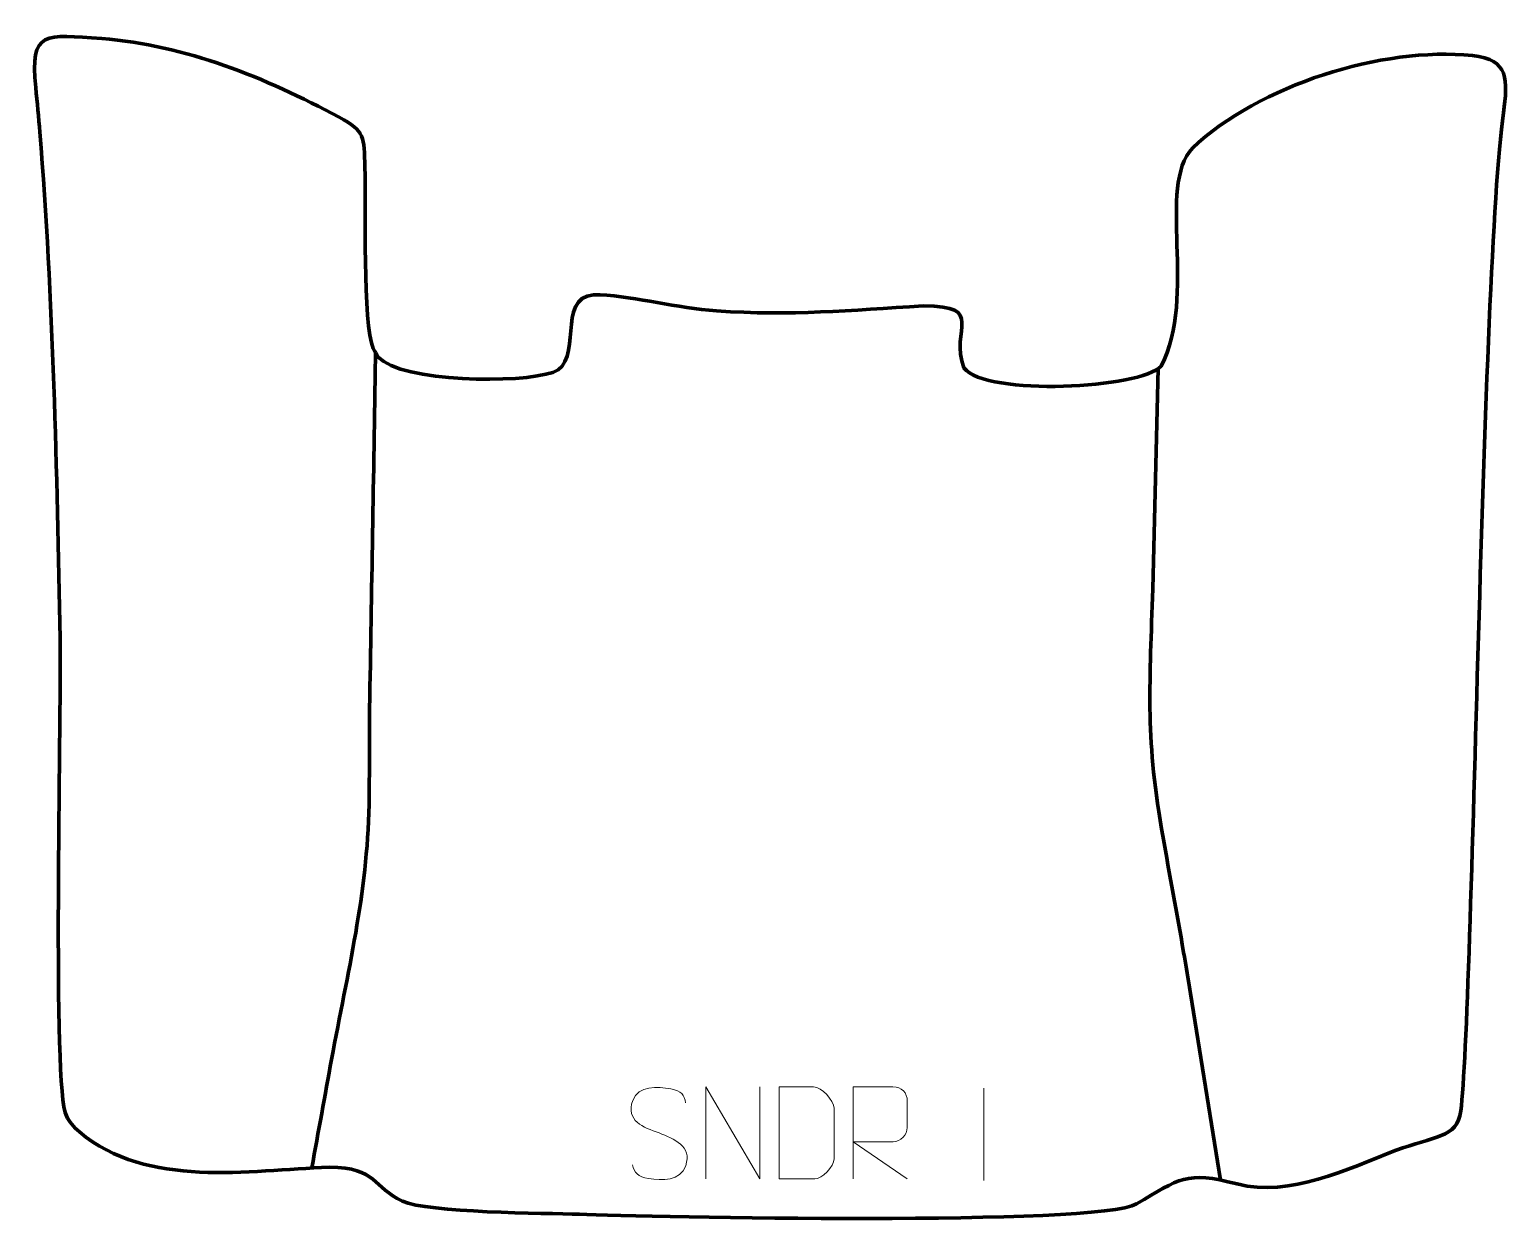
# Model space of a CAD drawing. Header units: millimetres. Extents: x -488 to -86, y 322 to 646.
import ezdxf

# ---------------------------------------------------------------- set-up
doc = ezdxf.new("R2010")
doc.units = ezdxf.units.MM
doc.header["$MEASUREMENT"] = 0
doc.layers.add('layer 1', color=7, linetype='Continuous', plot=False)
doc.layers.add('layer 2', color=7, linetype='Continuous')
doc.layers.add('layer 3', color=7, linetype='Continuous')

msp = doc.modelspace()

# ---------------------------------------------------------------- linework, layer by layer
at = {"layer": 'layer 1', "color": 250, "lineweight": 9}
for points, knots in [([(-317.1609, 346.8584), (-321.4092, 348.3288), (-326.3173, 350.1246), (-324.3122, 355.6449), (-324.3122, 355.6449), (-322.8087, 359.7848), (-317.5951, 359.3963), (-313.9915, 358.7952), (-313.9915, 358.7952), (-311.1309, 358.318), (-310.2662, 357.1048), (-309.9556, 355.0207)], [0, 0, 0, 0, 0.25, 0.25, 0.25, 0.25, 0.5, 0.5, 0.5, 0.5, 1, 1, 1, 1]), ([(-304.4883, 334.3817), (-304.4883, 334.3817), (-304.4883, 359.3352), (-304.4883, 359.3352), (-304.4883, 359.3352), (-304.4883, 359.3352), (-289.8335, 334.3817), (-289.8335, 334.3817), (-289.8335, 334.3817), (-289.8335, 334.3817), (-289.8335, 359.3352), (-289.8335, 359.3352)], [0, 0, 0, 0, 0.25, 0.25, 0.25, 0.25, 0.5, 0.5, 0.5, 0.5, 1, 1, 1, 1]), ([(-284.5532, 334.4098), (-282.2214, 334.4102), (-277.2712, 334.3862), (-274.9397, 334.3859), (-274.9397, 334.3859), (-273.0147, 334.2805), (-269.6961, 337.8221), (-269.7073, 339.8394), (-269.7073, 339.8394), (-269.7077, 345.6095), (-269.7077, 347.7792), (-269.7073, 353.5485), (-269.7073, 353.5485), (-269.7116, 355.6866), (-273.0861, 359.3467), (-275.2385, 359.3332), (-275.2385, 359.3332), (-277.5642, 359.3332), (-282.2885, 359.3332), (-284.6146, 359.3332), (-284.6146, 359.3332), (-284.6142, 353.5863), (-284.5529, 340.1571), (-284.5532, 334.4098)], [0, 0, 0, 0, 0.14285714, 0.14285714, 0.14285714, 0.14285714, 0.28571429, 0.28571429, 0.28571429, 0.28571429, 0.42857143, 0.42857143, 0.42857143, 0.42857143, 0.57142857, 0.57142857, 0.57142857, 0.57142857, 0.71428571, 0.71428571, 0.71428571, 0.71428571, 1, 1, 1, 1]), ([(-264.493, 334.3817), (-264.493, 334.3817), (-264.493, 359.3352), (-264.493, 359.3352), (-264.493, 359.3352), (-260.8982, 359.3352), (-257.3027, 359.3352), (-253.7075, 359.3352), (-253.7075, 359.3352), (-251.3822, 359.2975), (-249.8249, 357.8075), (-249.829, 355.4411), (-249.829, 355.4411), (-249.8294, 353.4056), (-249.8294, 350.3462), (-249.829, 348.3102), (-249.829, 348.3102), (-249.8355, 346.4347), (-251.6478, 344.4929), (-253.6573, 344.4738), (-253.6573, 344.4738), (-253.6573, 344.4738), (-264.493, 344.4738), (-264.493, 344.4738), (-264.493, 344.4738), (-264.493, 344.4738), (-249.8383, 334.3817), (-249.8383, 334.3817)], [0, 0, 0, 0, 0.125, 0.125, 0.125, 0.125, 0.25, 0.25, 0.25, 0.25, 0.375, 0.375, 0.375, 0.375, 0.5, 0.5, 0.5, 0.5, 0.625, 0.625, 0.625, 0.625, 0.75, 0.75, 0.75, 0.75, 1, 1, 1, 1]), ([(-317.1609, 346.8583), (-313.1423, 345.2116), (-308.1128, 343.3233), (-309.9468, 337.963), (-309.9468, 337.963), (-311.4066, 333.6966), (-316.3174, 333.9533), (-320.0435, 334.508), (-320.0435, 334.508), (-322.7935, 334.9178), (-324.0144, 336.1313), (-324.3924, 338.2435)], [0, 0, 0, 0, 0.25, 0.25, 0.25, 0.25, 0.5, 0.5, 0.5, 0.5, 1, 1, 1, 1])]:
    msp.add_open_spline(points, degree=3, knots=knots, dxfattribs=at)
msp.add_open_spline([(-229.0751, 358.9609), (-229.0751, 358.9609), (-229.0751, 333.9868), (-229.0751, 333.9868)], degree=3, dxfattribs=at)
at = {"layer": 'layer 2', "color": 142, "lineweight": 158}
for points, knots in [([(-411.3667, 337.3894), (-409.5851, 347.1938), (-407.8036, 356.9983), (-406.022, 366.8027), (-406.022, 366.8027), (-401.6595, 390.5134), (-396.3034, 411.5713), (-395.8441, 435.918), (-395.8441, 435.918), (-395.6804, 444.5992), (-395.8142, 453.2822), (-395.6896, 461.9657), (-395.6896, 461.9657), (-395.1555, 493.6299), (-394.6216, 525.2942), (-394.0875, 556.9585), (-394.0875, 556.9585), (-394.0875, 556.9585), (-394.0621, 558.4663), (-394.0621, 558.4663)], [0, 0, 0, 0, 0.16666667, 0.16666667, 0.16666667, 0.16666667, 0.33333333, 0.33333333, 0.33333333, 0.33333333, 0.5, 0.5, 0.5, 0.5, 0.66666667, 0.66666667, 0.66666667, 0.66666667, 1, 1, 1, 1]), ([(-181.7307, 554.2092), (-182.2346, 534.2847), (-182.7384, 514.3603), (-183.2423, 494.4358), (-183.2423, 494.4358), (-183.9969, 469.3132), (-185.2758, 454.7916), (-180.8557, 429.3662), (-180.8557, 429.3662), (-179.0348, 418.8924), (-177.0533, 408.448), (-175.2366, 397.9718), (-175.2366, 397.9718), (-174.7309, 395.0202), (-174.2253, 392.0687), (-173.7196, 389.1171), (-173.7196, 389.1171), (-173.4667, 387.6413), (-173.2139, 386.1655), (-172.9611, 384.6897), (-172.9611, 384.6897), (-172.9611, 384.6897), (-164.8299, 334.0619), (-164.8299, 334.0619)], [0, 0, 0, 0, 0.14285714, 0.14285714, 0.14285714, 0.14285714, 0.28571429, 0.28571429, 0.28571429, 0.28571429, 0.42857143, 0.42857143, 0.42857143, 0.42857143, 0.57142857, 0.57142857, 0.57142857, 0.57142857, 0.71428571, 0.71428571, 0.71428571, 0.71428571, 1, 1, 1, 1])]:
    msp.add_open_spline(points, degree=3, knots=knots, dxfattribs=at)
at = {"layer": 'layer 3', "color": 242, "lineweight": 158}
msp.add_open_spline([(-486.2579, 630.3948), (-487.9275, 646.1372), (-483.6242, 644.7052), (-468.371, 643.7227), (-468.371, 643.7227), (-445.5297, 641.8812), (-423.9973, 633.1456), (-403.9719, 622.3749), (-403.9719, 622.3749), (-396.7324, 618.4812), (-397.3089, 617.1852), (-396.9663, 608.6915), (-396.9663, 608.6915), (-396.6893, 599.3309), (-397.5856, 566.0365), (-394.6831, 559.6787), (-394.6831, 559.6787), (-394.2799, 558.7956), (-393.8251, 558.0136), (-393.3243, 557.3216), (-393.3243, 557.3216), (-386.9358, 550.3101), (-354.662, 550.1099), (-345.9542, 553.1604), (-345.9542, 553.1604), (-337.5272, 556.1124), (-345.1759, 573.3218), (-334.9454, 574.1997), (-334.9454, 574.1997), (-334.9454, 574.1997), (-333.2175, 574.211), (-333.2175, 574.211), (-333.2175, 574.211), (-323.0615, 573.6303), (-312.4402, 570.6437), (-301.5871, 569.8448), (-301.5871, 569.8448), (-281.1699, 568.4243), (-265.5339, 570.0388), (-245.4818, 571.172), (-245.4818, 571.172), (-228.166, 571.1156), (-238.4972, 564.8711), (-234.4676, 554.3966), (-234.4676, 554.3966), (-228.4018, 546.5046), (-186.4141, 548.7927), (-180.9564, 554.8854), (-180.9564, 554.8854), (-171.088, 574.017), (-182.2423, 603.4797), (-172.4504, 614.0185), (-172.4504, 614.0185), (-154.3781, 631.0826), (-121.176, 641.5594), (-96.5306, 639.1088), (-96.5306, 639.1088), (-86.492, 638.1106), (-86.927, 632.3959), (-88.1238, 623.576), (-88.1238, 623.576), (-94.0811, 579.6726), (-96.3228, 379.5615), (-99.6893, 352.8514), (-99.6893, 352.8514), (-100.6343, 345.3536), (-107.1453, 345.9628), (-117.2436, 342.1371), (-117.2436, 342.1371), (-130.5493, 337.0963), (-145.8641, 329.2907), (-160.3708, 333.0272), (-160.3708, 333.0272), (-174.3276, 336.622), (-175.9028, 334.4916), (-187.6333, 327.6061), (-187.6333, 327.6061), (-198.0334, 321.5016), (-320.7332, 324.0944), (-338.7707, 324.7798), (-338.7707, 324.7798), (-348.1563, 325.1079), (-380.0424, 325.18), (-386.7767, 328.3402), (-386.7767, 328.3402), (-394.9094, 332.1566), (-393.518, 337.4179), (-406.6529, 337.5593), (-406.6529, 337.5593), (-428.5825, 336.723), (-456.0009, 331.7178), (-474.3842, 347.1225), (-474.3842, 347.1225), (-476.061, 348.5276), (-477.1945, 349.9639), (-477.9552, 351.4547), (-477.9552, 351.4547), (-481.8399, 359.0677), (-479.2844, 457.0002), (-479.6629, 481.0089), (-479.6629, 481.0089), (-480.5131, 526.1042), (-481.5074, 573.3799), (-485.1431, 618.292), (-485.1431, 618.292), (-485.4703, 622.334), (-485.8369, 626.3615), (-486.2579, 630.3948)], degree=3, knots=[0, 0, 0, 0, 0.03571429, 0.03571429, 0.03571429, 0.03571429, 0.07142857, 0.07142857, 0.07142857, 0.07142857, 0.10714286, 0.10714286, 0.10714286, 0.10714286, 0.14285714, 0.14285714, 0.14285714, 0.14285714, 0.17857143, 0.17857143, 0.17857143, 0.17857143, 0.21428571, 0.21428571, 0.21428571, 0.21428571, 0.25, 0.25, 0.25, 0.25, 0.28571429, 0.28571429, 0.28571429, 0.28571429, 0.32142857, 0.32142857, 0.32142857, 0.32142857, 0.35714286, 0.35714286, 0.35714286, 0.35714286, 0.39285714, 0.39285714, 0.39285714, 0.39285714, 0.42857143, 0.42857143, 0.42857143, 0.42857143, 0.46428571, 0.46428571, 0.46428571, 0.46428571, 0.5, 0.5, 0.5, 0.5, 0.53571429, 0.53571429, 0.53571429, 0.53571429, 0.57142857, 0.57142857, 0.57142857, 0.57142857, 0.60714286, 0.60714286, 0.60714286, 0.60714286, 0.64285714, 0.64285714, 0.64285714, 0.64285714, 0.67857143, 0.67857143, 0.67857143, 0.67857143, 0.71428571, 0.71428571, 0.71428571, 0.71428571, 0.75, 0.75, 0.75, 0.75, 0.78571429, 0.78571429, 0.78571429, 0.78571429, 0.82142857, 0.82142857, 0.82142857, 0.82142857, 0.85714286, 0.85714286, 0.85714286, 0.85714286, 0.89285714, 0.89285714, 0.89285714, 0.89285714, 0.92857143, 0.92857143, 0.92857143, 0.92857143, 1, 1, 1, 1], dxfattribs=at)

doc.saveas('drawing.dxf')
